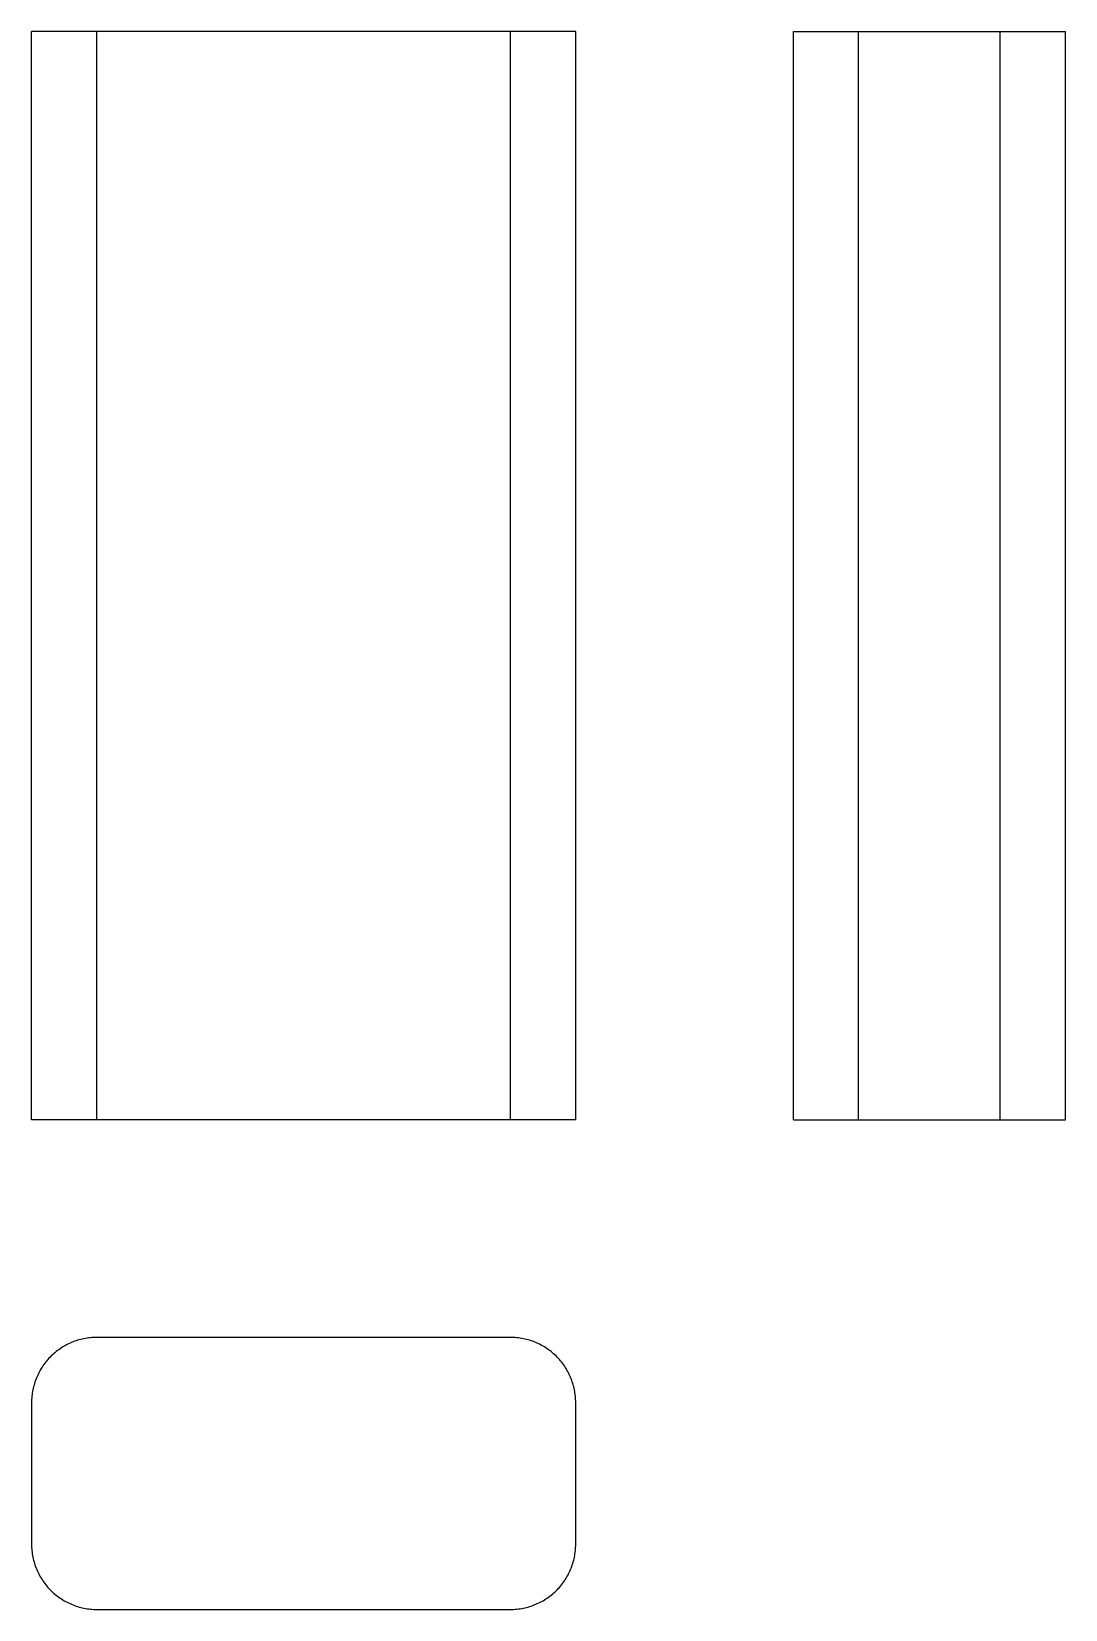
# Model space of a CAD drawing. Extents: x 0 to 0.71, y 0 to 1.09.
import ezdxf

# ---------------------------------------------------------------- set-up
doc = ezdxf.new("R2010")
doc.units = 0
for name, color, linetype in [('FRONT', 7, 'CONTINUOUS'), ('LEFT', 7, 'CONTINUOUS'), ('TOP', 7, 'CONTINUOUS')]:
    doc.layers.add(name, color=color, linetype=linetype)

msp = doc.modelspace()

# ---------------------------------------------------------------- linework, layer by layer
at = {"layer": 'FRONT'}
for p, q in [((0, 0.3375), (0, 1.0875)), ((0.045, 1.0875), (0, 1.0875)), ((0.33, 1.0875), (0.045, 1.0875)), ((0.045, 0.3375), (0.045, 1.0875)), ((0.375, 1.0875), (0.33, 1.0875)), ((0.33, 0.3375), (0.33, 1.0875)), ((0.375, 0.3375), (0.375, 1.0875)), ((0.045, 0.3375), (0, 0.3375)), ((0.33, 0.3375), (0.045, 0.3375)), ((0.375, 0.3375), (0.33, 0.3375))]:
    msp.add_line(p, q, dxfattribs=at)
at = {"layer": 'LEFT'}
for p, q in [((0.525, 0.3375), (0.525, 1.0875)), ((0.525, 1.0875), (0.57, 1.0875)), ((0.57, 1.0875), (0.6675, 1.0875)), ((0.57, 0.3375), (0.57, 1.0875)), ((0.6675, 1.0875), (0.7125, 1.0875)), ((0.6675, 0.3375), (0.6675, 1.0875)), ((0.7125, 0.3375), (0.7125, 1.0875)), ((0.525, 0.3375), (0.57, 0.3375)), ((0.57, 0.3375), (0.6675, 0.3375)), ((0.6675, 0.3375), (0.7125, 0.3375))]:
    msp.add_line(p, q, dxfattribs=at)
at = {"layer": 'TOP'}
for p, q in [((0.030668, 0.185157), (0.029609, 0.184786)), ((0.031736, 0.185501), (0.030668, 0.185157)), ((0.032812, 0.185818), (0.031736, 0.185501)), ((0.033896, 0.186108), (0.032812, 0.185818)), ((0.034987, 0.186372), (0.033896, 0.186108)), ((0.036083, 0.186608), (0.034987, 0.186372)), ((0.037186, 0.186816), (0.036083, 0.186608)), ((0.038293, 0.186997), (0.037186, 0.186816)), ((0.039405, 0.187151), (0.038293, 0.186997)), ((0.040519, 0.187276), (0.039405, 0.187151)), ((0.041637, 0.187374), (0.040519, 0.187276)), ((0.042757, 0.187444), (0.041637, 0.187374)), ((0.043878, 0.187486), (0.042757, 0.187444)), ((0.045, 0.1875), (0.043878, 0.187486)), ((0.33, 0.1875), (0.045, 0.1875)), ((0.331122, 0.187486), (0.33, 0.1875)), ((0.332243, 0.187444), (0.331122, 0.187486)), ((0.333363, 0.187374), (0.332243, 0.187444)), ((0.334481, 0.187276), (0.333363, 0.187374)), ((0.335595, 0.187151), (0.334481, 0.187276)), ((0.336707, 0.186997), (0.335595, 0.187151)), ((0.337814, 0.186816), (0.336707, 0.186997)), ((0.338917, 0.186608), (0.337814, 0.186816)), ((0.340013, 0.186372), (0.338917, 0.186608)), ((0.341104, 0.186108), (0.340013, 0.186372)), ((0.342188, 0.185818), (0.341104, 0.186108)), ((0.343264, 0.185501), (0.342188, 0.185818)), ((0.344332, 0.185157), (0.343264, 0.185501)), ((0.345391, 0.184786), (0.344332, 0.185157)), ((0.013579, 0.174714), (0.012786, 0.173921)), ((0.014392, 0.175487), (0.013579, 0.174714)), ((0.015224, 0.17624), (0.014392, 0.175487)), ((0.016075, 0.176972), (0.015224, 0.17624)), ((0.016943, 0.177682), (0.016075, 0.176972)), ((0.017829, 0.178371), (0.016943, 0.177682)), ((0.018732, 0.179037), (0.017829, 0.178371)), ((0.019651, 0.179681), (0.018732, 0.179037)), ((0.020585, 0.180301), (0.019651, 0.179681)), ((0.021535, 0.180898), (0.020585, 0.180301)), ((0.0225, 0.181471), (0.021535, 0.180898)), ((0.023479, 0.18202), (0.0225, 0.181471)), ((0.024471, 0.182544), (0.023479, 0.18202)), ((0.025475, 0.183044), (0.024471, 0.182544)), ((0.026492, 0.183518), (0.025475, 0.183044)), ((0.02752, 0.183966), (0.026492, 0.183518)), ((0.02856, 0.184389), (0.02752, 0.183966)), ((0.029609, 0.184786), (0.02856, 0.184389)), ((0.34644, 0.184389), (0.345391, 0.184786)), ((0.34748, 0.183966), (0.34644, 0.184389)), ((0.348508, 0.183518), (0.34748, 0.183966)), ((0.349525, 0.183044), (0.348508, 0.183518)), ((0.350529, 0.182544), (0.349525, 0.183044)), ((0.351521, 0.18202), (0.350529, 0.182544)), ((0.3525, 0.181471), (0.351521, 0.18202)), ((0.353465, 0.180898), (0.3525, 0.181471)), ((0.354415, 0.180301), (0.353465, 0.180898)), ((0.355349, 0.179681), (0.354415, 0.180301)), ((0.356268, 0.179037), (0.355349, 0.179681)), ((0.357171, 0.178371), (0.356268, 0.179037)), ((0.358057, 0.177682), (0.357171, 0.178371)), ((0.358925, 0.176972), (0.358057, 0.177682)), ((0.359776, 0.17624), (0.358925, 0.176972)), ((0.360608, 0.175487), (0.359776, 0.17624)), ((0.361421, 0.174714), (0.360608, 0.175487)), ((0.362214, 0.173921), (0.361421, 0.174714)), ((0.00548, 0.164021), (0.004956, 0.163029)), ((0.006029, 0.165), (0.00548, 0.164021)), ((0.006602, 0.165965), (0.006029, 0.165)), ((0.007199, 0.166915), (0.006602, 0.165965)), ((0.007819, 0.167849), (0.007199, 0.166915)), ((0.008463, 0.168768), (0.007819, 0.167849)), ((0.009129, 0.169671), (0.008463, 0.168768)), ((0.009818, 0.170557), (0.009129, 0.169671)), ((0.010528, 0.171425), (0.009818, 0.170557)), ((0.01126, 0.172276), (0.010528, 0.171425)), ((0.012013, 0.173108), (0.01126, 0.172276)), ((0.012786, 0.173921), (0.012013, 0.173108)), ((0.362987, 0.173108), (0.362214, 0.173921)), ((0.36374, 0.172276), (0.362987, 0.173108)), ((0.364472, 0.171425), (0.36374, 0.172276)), ((0.365182, 0.170557), (0.364472, 0.171425)), ((0.365871, 0.169671), (0.365182, 0.170557)), ((0.366537, 0.168768), (0.365871, 0.169671)), ((0.367181, 0.167849), (0.366537, 0.168768)), ((0.367801, 0.166915), (0.367181, 0.167849)), ((0.368398, 0.165965), (0.367801, 0.166915)), ((0.368971, 0.165), (0.368398, 0.165965)), ((0.36952, 0.164021), (0.368971, 0.165)), ((0.370044, 0.163029), (0.36952, 0.164021)), ((0.001128, 0.152513), (0.000892, 0.151417)), ((0.001392, 0.153604), (0.001128, 0.152513)), ((0.001682, 0.154688), (0.001392, 0.153604)), ((0.001999, 0.155764), (0.001682, 0.154688)), ((0.002343, 0.156832), (0.001999, 0.155764)), ((0.002714, 0.157891), (0.002343, 0.156832)), ((0.003111, 0.15894), (0.002714, 0.157891)), ((0.003534, 0.15998), (0.003111, 0.15894)), ((0.003982, 0.161008), (0.003534, 0.15998)), ((0.004456, 0.162025), (0.003982, 0.161008)), ((0.004956, 0.163029), (0.004456, 0.162025)), ((0.370544, 0.162025), (0.370044, 0.163029)), ((0.371018, 0.161008), (0.370544, 0.162025)), ((0.371466, 0.15998), (0.371018, 0.161008)), ((0.371889, 0.15894), (0.371466, 0.15998)), ((0.372286, 0.157891), (0.371889, 0.15894)), ((0.372657, 0.156832), (0.372286, 0.157891)), ((0.373001, 0.155764), (0.372657, 0.156832)), ((0.373318, 0.154688), (0.373001, 0.155764)), ((0.373608, 0.153604), (0.373318, 0.154688)), ((0.373872, 0.152513), (0.373608, 0.153604)), ((0.374108, 0.151417), (0.373872, 0.152513)), ((0.000014, 0.143622), (0, 0.1425)), ((0, 0.1425), (0, 0.045)), ((0.000056, 0.144743), (0.000014, 0.143622)), ((0.000126, 0.145863), (0.000056, 0.144743)), ((0.000224, 0.146981), (0.000126, 0.145863)), ((0.000349, 0.148095), (0.000224, 0.146981)), ((0.000503, 0.149207), (0.000349, 0.148095)), ((0.000684, 0.150314), (0.000503, 0.149207)), ((0.000892, 0.151417), (0.000684, 0.150314)), ((0.374316, 0.150314), (0.374108, 0.151417)), ((0.374497, 0.149207), (0.374316, 0.150314)), ((0.374651, 0.148095), (0.374497, 0.149207)), ((0.374776, 0.146981), (0.374651, 0.148095)), ((0.374874, 0.145863), (0.374776, 0.146981)), ((0.374944, 0.144743), (0.374874, 0.145863)), ((0.374986, 0.143622), (0.374944, 0.144743)), ((0.375, 0.1425), (0.374986, 0.143622)), ((0.375, 0.045), (0.375, 0.1425)), ((0, 0.045), (0.000014, 0.043878)), ((0.000014, 0.043878), (0.000056, 0.042757)), ((0.374944, 0.042757), (0.374986, 0.043878)), ((0.374986, 0.043878), (0.375, 0.045)), ((0.000056, 0.042757), (0.000126, 0.041637)), ((0.000126, 0.041637), (0.000224, 0.040519)), ((0.000224, 0.040519), (0.000349, 0.039405)), ((0.000349, 0.039405), (0.000503, 0.038293)), ((0.000503, 0.038293), (0.000684, 0.037186)), ((0.000684, 0.037186), (0.000892, 0.036083)), ((0.000892, 0.036083), (0.001128, 0.034987)), ((0.001128, 0.034987), (0.001392, 0.033896)), ((0.001392, 0.033896), (0.001682, 0.032812)), ((0.001682, 0.032812), (0.001999, 0.031736)), ((0.373001, 0.031736), (0.373318, 0.032812)), ((0.373318, 0.032812), (0.373608, 0.033896)), ((0.373608, 0.033896), (0.373872, 0.034987)), ((0.373872, 0.034987), (0.374108, 0.036083)), ((0.374108, 0.036083), (0.374316, 0.037186)), ((0.374316, 0.037186), (0.374497, 0.038293)), ((0.374497, 0.038293), (0.374651, 0.039405)), ((0.374651, 0.039405), (0.374776, 0.040519)), ((0.374776, 0.040519), (0.374874, 0.041637)), ((0.374874, 0.041637), (0.374944, 0.042757)), ((0.001999, 0.031736), (0.002343, 0.030668)), ((0.002343, 0.030668), (0.002714, 0.029609)), ((0.002714, 0.029609), (0.003111, 0.02856)), ((0.003111, 0.02856), (0.003534, 0.02752)), ((0.003534, 0.02752), (0.003982, 0.026492)), ((0.003982, 0.026492), (0.004456, 0.025475)), ((0.004456, 0.025475), (0.004956, 0.024471)), ((0.004956, 0.024471), (0.00548, 0.023479)), ((0.00548, 0.023479), (0.006029, 0.0225)), ((0.006029, 0.0225), (0.006602, 0.021535)), ((0.368398, 0.021535), (0.368971, 0.0225)), ((0.368971, 0.0225), (0.36952, 0.023479)), ((0.36952, 0.023479), (0.370044, 0.024471)), ((0.370044, 0.024471), (0.370544, 0.025475)), ((0.370544, 0.025475), (0.371018, 0.026492)), ((0.371018, 0.026492), (0.371466, 0.02752)), ((0.371466, 0.02752), (0.371889, 0.02856)), ((0.371889, 0.02856), (0.372286, 0.029609)), ((0.372286, 0.029609), (0.372657, 0.030668)), ((0.372657, 0.030668), (0.373001, 0.031736)), ((0.006602, 0.021535), (0.007199, 0.020585)), ((0.007199, 0.020585), (0.007819, 0.019651)), ((0.007819, 0.019651), (0.008463, 0.018732)), ((0.008463, 0.018732), (0.009129, 0.017829)), ((0.009129, 0.017829), (0.009818, 0.016943)), ((0.009818, 0.016943), (0.010528, 0.016075)), ((0.010528, 0.016075), (0.01126, 0.015224)), ((0.01126, 0.015224), (0.012013, 0.014392)), ((0.012013, 0.014392), (0.012786, 0.013579)), ((0.012786, 0.013579), (0.013579, 0.012786)), ((0.013579, 0.012786), (0.014392, 0.012013)), ((0.014392, 0.012013), (0.015224, 0.01126)), ((0.015224, 0.01126), (0.016075, 0.010528)), ((0.358925, 0.010528), (0.359776, 0.01126)), ((0.359776, 0.01126), (0.360608, 0.012013)), ((0.360608, 0.012013), (0.361421, 0.012786)), ((0.361421, 0.012786), (0.362214, 0.013579)), ((0.362214, 0.013579), (0.362987, 0.014392)), ((0.362987, 0.014392), (0.36374, 0.015224)), ((0.36374, 0.015224), (0.364472, 0.016075)), ((0.364472, 0.016075), (0.365182, 0.016943)), ((0.365182, 0.016943), (0.365871, 0.017829)), ((0.365871, 0.017829), (0.366537, 0.018732)), ((0.366537, 0.018732), (0.367181, 0.019651)), ((0.367181, 0.019651), (0.367801, 0.020585)), ((0.367801, 0.020585), (0.368398, 0.021535)), ((0.016075, 0.010528), (0.016943, 0.009818)), ((0.016943, 0.009818), (0.017829, 0.009129)), ((0.017829, 0.009129), (0.018732, 0.008463)), ((0.018732, 0.008463), (0.019651, 0.007819)), ((0.019651, 0.007819), (0.020585, 0.007199)), ((0.020585, 0.007199), (0.021535, 0.006602)), ((0.021535, 0.006602), (0.0225, 0.006029)), ((0.0225, 0.006029), (0.023479, 0.00548)), ((0.023479, 0.00548), (0.024471, 0.004956)), ((0.024471, 0.004956), (0.025475, 0.004456)), ((0.025475, 0.004456), (0.026492, 0.003982)), ((0.026492, 0.003982), (0.02752, 0.003534)), ((0.02752, 0.003534), (0.02856, 0.003111)), ((0.02856, 0.003111), (0.029609, 0.002714)), ((0.029609, 0.002714), (0.030668, 0.002343)), ((0.030668, 0.002343), (0.031736, 0.001999)), ((0.031736, 0.001999), (0.032812, 0.001682)), ((0.032812, 0.001682), (0.033896, 0.001392)), ((0.033896, 0.001392), (0.034987, 0.001128)), ((0.034987, 0.001128), (0.036083, 0.000892)), ((0.036083, 0.000892), (0.037186, 0.000684)), ((0.037186, 0.000684), (0.038293, 0.000503)), ((0.038293, 0.000503), (0.039405, 0.000349)), ((0.039405, 0.000349), (0.040519, 0.000224)), ((0.040519, 0.000224), (0.041637, 0.000126)), ((0.041637, 0.000126), (0.042757, 0.000056)), ((0.042757, 0.000056), (0.043878, 0.000014)), ((0.043878, 0.000014), (0.045, 0)), ((0.045, 0), (0.33, 0)), ((0.33, 0), (0.331122, 0.000014)), ((0.331122, 0.000014), (0.332243, 0.000056)), ((0.332243, 0.000056), (0.333363, 0.000126)), ((0.333363, 0.000126), (0.334481, 0.000224)), ((0.334481, 0.000224), (0.335595, 0.000349)), ((0.335595, 0.000349), (0.336707, 0.000503)), ((0.336707, 0.000503), (0.337814, 0.000684)), ((0.337814, 0.000684), (0.338917, 0.000892)), ((0.338917, 0.000892), (0.340013, 0.001128)), ((0.340013, 0.001128), (0.341104, 0.001392)), ((0.341104, 0.001392), (0.342188, 0.001682)), ((0.342188, 0.001682), (0.343264, 0.001999)), ((0.343264, 0.001999), (0.344332, 0.002343)), ((0.344332, 0.002343), (0.345391, 0.002714)), ((0.345391, 0.002714), (0.34644, 0.003111)), ((0.34644, 0.003111), (0.34748, 0.003534)), ((0.34748, 0.003534), (0.348508, 0.003982)), ((0.348508, 0.003982), (0.349525, 0.004456)), ((0.349525, 0.004456), (0.350529, 0.004956)), ((0.350529, 0.004956), (0.351521, 0.00548)), ((0.351521, 0.00548), (0.3525, 0.006029)), ((0.3525, 0.006029), (0.353465, 0.006602)), ((0.353465, 0.006602), (0.354415, 0.007199)), ((0.354415, 0.007199), (0.355349, 0.007819)), ((0.355349, 0.007819), (0.356268, 0.008463)), ((0.356268, 0.008463), (0.357171, 0.009129)), ((0.357171, 0.009129), (0.358057, 0.009818)), ((0.358057, 0.009818), (0.358925, 0.010528))]:
    msp.add_line(p, q, dxfattribs=at)

doc.saveas('drawing.dxf')
